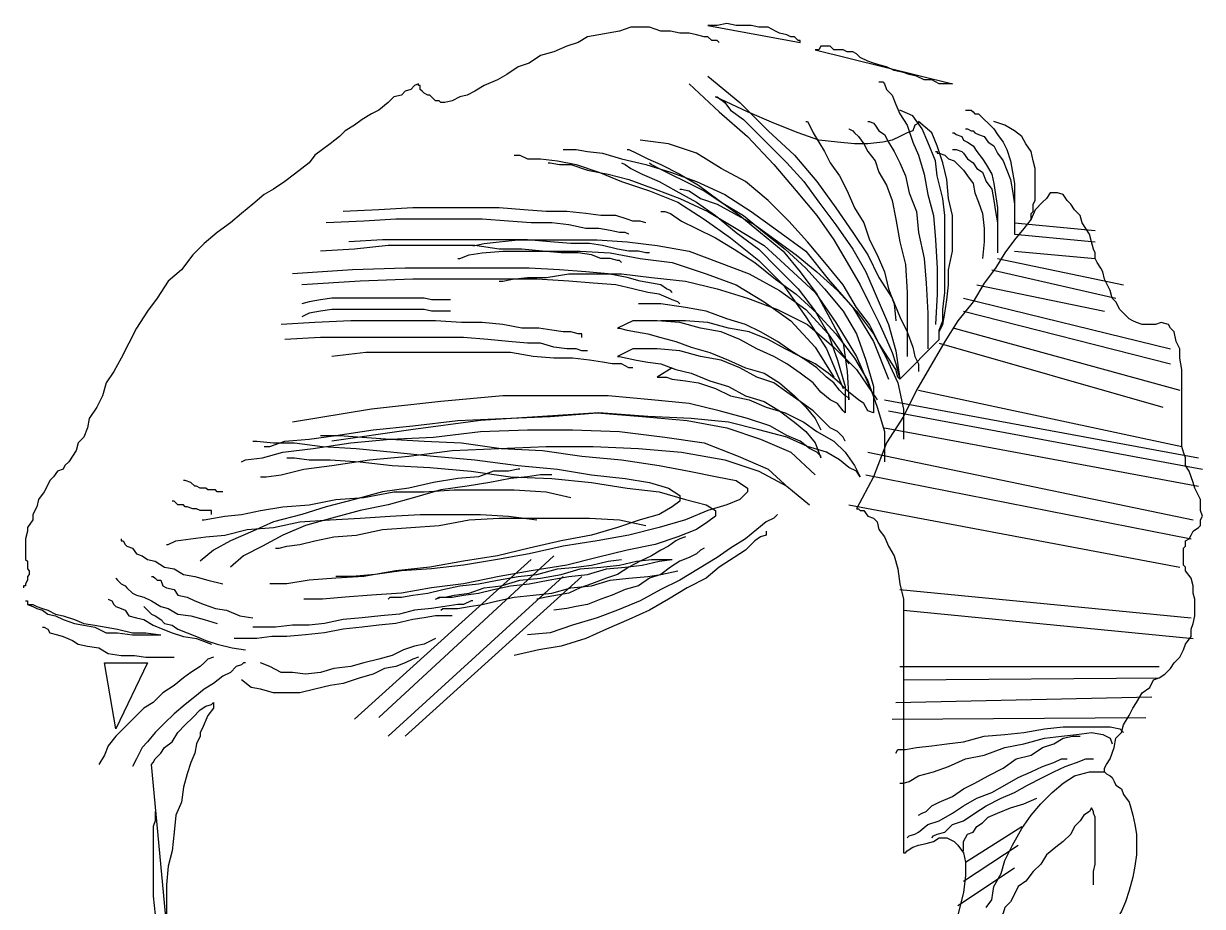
# Model space of a CAD drawing. Extents: x 143.27 to 145.18, y 59.79 to 61.15.
# Drawn here: x 143.8306 to 144.0508, y 60.9902 to 61.155 of the extents above; entities that cross this region are included whole.
import ezdxf

# ---------------------------------------------------------------- set-up
doc = ezdxf.new("R2010")
doc.units = 0
doc.header["$MEASUREMENT"] = 0
doc.layers.get('0').update_dxf_attribs({"linetype": 'CONTINUOUS'})

msp = doc.modelspace()

# ---------------------------------------------------------------- linework, layer by layer
at = {"linetype": 'Continuous'}
for points in [[(143.97562, 61.15148), (143.97562, 61.15148), (143.97562, 61.15183), (143.97528, 61.15183), (143.97457, 61.15253), (143.97387, 61.15253), (143.97316, 61.15288), (143.97177, 61.15323), (143.97106, 61.15358), (143.96965, 61.15429), (143.9679, 61.15429), (143.96649, 61.15463), (143.96544, 61.15463), (143.96368, 61.15463), (143.96193, 61.15499), (143.96017, 61.15463), (143.95842, 61.15463), (143.97562, 61.15148)], [(143.93805, 61.15288), (143.93595, 61.15253), (143.9342, 61.15148), (143.93209, 61.15078), (143.92963, 61.14973), (143.92717, 61.14902), (143.92507, 61.14761), (143.92297, 61.14691), (143.92085, 61.14551), (143.9191, 61.14446), (143.91664, 61.1434), (143.91488, 61.14235), (143.91347, 61.14164), (143.91208, 61.1413), (143.91067, 61.14059), (143.90927, 61.14025), (143.90857, 61.14025)], [(143.96052, 61.15148), (143.96052, 61.15148), (143.96017, 61.15183), (143.95912, 61.15183), (143.95842, 61.15253), (143.95771, 61.15253), (143.95631, 61.15288), (143.95491, 61.15323), (143.95316, 61.15323), (143.9514, 61.15358), (143.94965, 61.15358), (143.94753, 61.15429), (143.94578, 61.15429), (143.94402, 61.15429), (143.94192, 61.15358), (143.93981, 61.15323), (143.93805, 61.15288)], [(144.00406, 61.14376), (144.00335, 61.14376), (144.00335, 61.14376), (144.00266, 61.14376), (144.0016, 61.14376), (144.0009, 61.1441), (144.0002, 61.14446), (143.99879, 61.14446), (143.99738, 61.14515), (143.99599, 61.14551), (143.99494, 61.14586), (143.99318, 61.14622), (143.99177, 61.14691), (143.99036, 61.14727), (143.98931, 61.14761), (143.98826, 61.14797), (143.98685, 61.14866), (143.98615, 61.14937), (143.98546, 61.14973), (143.98439, 61.14973), (143.98369, 61.15007), (143.98264, 61.15007), (143.98193, 61.15007), (143.98124, 61.15078), (143.98088, 61.15078), (143.98018, 61.15078), (143.97949, 61.15078), (143.97913, 61.15007), (143.97878, 61.15007), (143.97878, 61.15007), (143.97843, 61.15007), (143.97843, 61.15007), (143.97843, 61.15007), (144.00406, 61.14376)], [(143.90436, 61.14376), (143.90436, 61.14376), (143.90365, 61.1434), (143.90295, 61.14269), (143.9019, 61.14235), (143.90119, 61.14164), (143.89978, 61.1413), (143.89873, 61.14025), (143.89698, 61.13884), (143.89558, 61.13813), (143.89383, 61.13708), (143.89242, 61.13603), (143.89066, 61.13497), (143.88961, 61.13392), (143.88786, 61.13252), (143.88645, 61.13146), (143.88504, 61.13041)], [(143.90857, 61.14025), (143.90821, 61.14059), (143.90752, 61.14059), (143.90682, 61.1413), (143.90646, 61.14164), (143.90611, 61.14164), (143.90541, 61.142), (143.90541, 61.142), (143.90506, 61.14235), (143.90506, 61.14235), (143.9047, 61.14269), (143.9047, 61.14269), (143.9047, 61.1434), (143.90436, 61.1434), (143.90436, 61.1434), (143.90436, 61.14376), (143.90436, 61.14376)], [(143.95491, 61.14376), (143.96052, 61.13849), (143.9658, 61.13392), (143.9707, 61.12866), (143.97492, 61.12374), (143.97878, 61.11918), (143.98193, 61.11462), (143.98439, 61.1104), (143.98685, 61.10619), (143.98861, 61.10268), (143.99036, 61.09917), (143.99177, 61.09601), (143.99282, 61.09355), (143.99353, 61.09145), (143.99387, 61.09004), (143.99423, 61.08863), (143.99423, 61.08863)], [(143.95842, 61.14515), (143.96439, 61.14025), (143.96965, 61.13497), (143.97457, 61.13041), (143.97878, 61.12549), (143.98229, 61.12059), (143.98546, 61.11601), (143.98826, 61.1118), (143.99036, 61.10759), (143.99282, 61.10373), (143.99423, 61.10022), (143.99563, 61.09742), (143.99669, 61.0946), (143.99704, 61.09284), (143.99774, 61.09145), (143.99774, 61.09038), (143.99774, 61.09004)], [(143.99036, 61.1441), (143.99107, 61.1441), (143.99141, 61.14376), (143.99177, 61.14269), (143.99282, 61.14164), (143.99353, 61.13989), (143.99423, 61.13813), (143.99563, 61.13603), (143.99669, 61.13287), (143.99774, 61.13041), (143.99879, 61.1269), (143.9995, 61.12305), (144.00055, 61.11918), (144.0009, 61.11462), (144.00125, 61.10935), (144.00125, 61.10444), (144.0009, 61.09881)], [(144.0016, 61.09601), (144.0016, 61.09635), (144.0016, 61.09742), (144.0023, 61.09881), (144.00266, 61.10093), (144.003, 61.10339), (144.00335, 61.10619), (144.00335, 61.10899), (144.00406, 61.1125), (144.00406, 61.11567), (144.00406, 61.11918), (144.00335, 61.12234), (144.003, 61.12585), (144.0023, 61.129), (144.00125, 61.13216), (144.0002, 61.13462), (143.99774, 61.13672), (143.99774, 61.13672), (143.99774, 61.13638), (143.99704, 61.13603), (143.99669, 61.13497), (143.99563, 61.13462), (143.99423, 61.13392), (143.99282, 61.13322), (143.99107, 61.13287), (143.98826, 61.13252), (143.9858, 61.13252), (143.98264, 61.13287), (143.97913, 61.13322), (143.97528, 61.13462), (143.9707, 61.13638), (143.9658, 61.13849), (143.95983, 61.1413), (143.96017, 61.1413), (143.96158, 61.14025), (143.96263, 61.13884), (143.96509, 61.13708), (143.96755, 61.13462), (143.97, 61.13216), (143.97316, 61.129), (143.97633, 61.12549), (143.97913, 61.12164), (143.98229, 61.11742), (143.98546, 61.11286), (143.9879, 61.10865), (143.99002, 61.10373), (143.99212, 61.09881), (143.99353, 61.09389), (143.99423, 61.08863), (144.0016, 61.09601)], [(144.0016, 61.09601), (144.0016, 61.09635), (144.0016, 61.09776), (144.0023, 61.09952), (144.0023, 61.10162), (144.00266, 61.10478), (144.00266, 61.10759), (144.00266, 61.11111), (144.00266, 61.11496), (144.00266, 61.11918), (144.0023, 61.12234), (144.00125, 61.12656), (144.0009, 61.12936), (143.9995, 61.13287), (143.99845, 61.13533), (143.99669, 61.13779), (143.99423, 61.13884)], [(144.00651, 61.13884), (144.00687, 61.13884), (144.00756, 61.13884), (144.00792, 61.13849), (144.00827, 61.13813), (144.00897, 61.13813), (144.01002, 61.13708), (144.01073, 61.13638), (144.01178, 61.13533), (144.01248, 61.13428), (144.01353, 61.13287), (144.01424, 61.13146), (144.01494, 61.12936), (144.01529, 61.12725), (144.01565, 61.12515), (144.01565, 61.12234), (144.01565, 61.11952)], [(143.97667, 61.13672), (143.97703, 61.13672), (143.97738, 61.13603), (143.97808, 61.13462), (143.97913, 61.13287), (143.98018, 61.13111), (143.98124, 61.129), (143.983, 61.12656), (143.98439, 61.12374), (143.9858, 61.12059), (143.98756, 61.11777), (143.98861, 61.11462), (143.99002, 61.1118), (143.99141, 61.10865), (143.99212, 61.10549), (143.99318, 61.10268), (143.99353, 61.09952)], [(143.98475, 61.13533), (143.98475, 61.13533), (143.98546, 61.13497), (143.9858, 61.13462), (143.98651, 61.13392), (143.98756, 61.13252), (143.98826, 61.13111), (143.98966, 61.12936), (143.99036, 61.12725), (143.99177, 61.1248), (143.99282, 61.12198), (143.99353, 61.11847), (143.99423, 61.11426), (143.99528, 61.11004), (143.99563, 61.10478), (143.99563, 61.09917), (143.99563, 61.09284)], [(143.98826, 61.13672), (143.98861, 61.13672), (143.98931, 61.13638), (143.98966, 61.13603), (143.99036, 61.13497), (143.99141, 61.13428), (143.99212, 61.13287), (143.99318, 61.13111), (143.99423, 61.129), (143.99528, 61.12656), (143.99599, 61.12339), (143.99738, 61.11988), (143.99774, 61.11601), (143.99879, 61.11111), (143.99915, 61.10654), (143.9995, 61.10093), (143.9995, 61.09425)], [(144.00651, 61.13533), (144.00687, 61.13533), (144.00756, 61.13497), (144.00792, 61.13497), (144.00827, 61.13462), (144.00897, 61.13428), (144.01002, 61.13392), (144.01073, 61.13287), (144.01178, 61.13216), (144.01248, 61.13077), (144.01353, 61.12936), (144.01424, 61.12761), (144.01494, 61.12585), (144.01529, 61.12374), (144.01565, 61.12128), (144.01565, 61.11847), (144.01565, 61.11567)], [(144.0188, 61.11847), (144.0188, 61.11918), (144.0188, 61.11952), (144.01916, 61.11988), (144.01916, 61.12128), (144.0195, 61.12198), (144.0195, 61.12339), (144.0195, 61.12515), (144.0195, 61.12656), (144.0195, 61.12795), (144.01916, 61.12936), (144.0188, 61.13111), (144.01775, 61.13252), (144.01704, 61.13392), (144.01565, 61.13497), (144.01389, 61.13603), (144.01178, 61.13672)], [(143.99423, 61.08863), (143.99387, 61.08899), (143.99353, 61.09038), (143.99212, 61.0925), (143.99036, 61.0953), (143.98861, 61.09881), (143.98615, 61.10198), (143.98369, 61.10619), (143.98054, 61.11004), (143.97703, 61.11426), (143.97352, 61.11813), (143.96965, 61.12198), (143.96544, 61.12549), (143.96088, 61.12795), (143.95631, 61.13077), (143.95104, 61.13252), (143.94578, 61.13322)], [(144.00406, 61.13462), (144.00406, 61.13462), (144.00441, 61.13462), (144.00476, 61.13428), (144.00581, 61.13392), (144.00617, 61.13322), (144.00687, 61.13287), (144.00792, 61.13216), (144.00863, 61.13111), (144.00968, 61.12971), (144.01038, 61.12866), (144.01143, 61.1269), (144.01178, 61.12515), (144.01214, 61.12305), (144.01248, 61.12059), (144.01248, 61.11813), (144.01248, 61.11496)], [(143.88504, 61.13041), (143.88399, 61.129), (143.88258, 61.12795), (143.88119, 61.1269), (143.87943, 61.12549), (143.87732, 61.1241), (143.87556, 61.12305), (143.87346, 61.12128), (143.87135, 61.11952), (143.86925, 61.11777), (143.86679, 61.11601), (143.86433, 61.11391), (143.86223, 61.1118), (143.86012, 61.10899), (143.85766, 61.10689), (143.85556, 61.10373), (143.8538, 61.10127)], [(143.92226, 61.13041), (143.92331, 61.13041), (143.92472, 61.12971), (143.92717, 61.12971), (143.93033, 61.12936), (143.93384, 61.12866), (143.93805, 61.12725), (143.94227, 61.12549), (143.94753, 61.12374), (143.9528, 61.12164), (143.95771, 61.11847), (143.96263, 61.11496), (143.9679, 61.11075), (143.97246, 61.10619), (143.97667, 61.10022), (143.98054, 61.09425), (143.98369, 61.08687)], [(143.93138, 61.13146), (143.93209, 61.13146), (143.93384, 61.13146), (143.93595, 61.13111), (143.93876, 61.13077), (143.94227, 61.12971), (143.94683, 61.12866), (143.9514, 61.12725), (143.95631, 61.12549), (143.96158, 61.12305), (143.96649, 61.11988), (143.97141, 61.11637), (143.97667, 61.1125), (143.98088, 61.10724), (143.98546, 61.10198), (143.98931, 61.09566), (143.99212, 61.08863)], [(143.94332, 61.13146), (143.94368, 61.13146), (143.94507, 61.13077), (143.94719, 61.12971), (143.94965, 61.12866), (143.95316, 61.1269), (143.95666, 61.1248), (143.96052, 61.12198), (143.96439, 61.11918), (143.96824, 61.11601), (143.97246, 61.1125), (143.97562, 61.10865), (143.97878, 61.10444), (143.98124, 61.09986), (143.98369, 61.0953), (143.98439, 61.09004), (143.98475, 61.08477)], [(144.0009, 61.13111), (144.00125, 61.13111), (144.00125, 61.13077), (144.0016, 61.13077), (144.00266, 61.13041), (144.00335, 61.12971), (144.00441, 61.12936), (144.00511, 61.12866), (144.00617, 61.12761), (144.00687, 61.12656), (144.00792, 61.12515), (144.00827, 61.12339), (144.00897, 61.12164), (144.00968, 61.11952), (144.01002, 61.11672), (144.01002, 61.11426), (144.00968, 61.11111)], [(144.00406, 61.13146), (144.00406, 61.13146), (144.00441, 61.13146), (144.00476, 61.13146), (144.00581, 61.13111), (144.00617, 61.13077), (144.00687, 61.12971), (144.00792, 61.129), (144.00863, 61.12795), (144.00968, 61.12725), (144.01038, 61.12549), (144.01143, 61.1241), (144.01178, 61.12198), (144.01214, 61.11988), (144.01248, 61.11777), (144.01248, 61.11496), (144.01248, 61.11216)], [(143.92858, 61.129), (143.92894, 61.129), (143.93069, 61.12866), (143.93279, 61.12866), (143.93595, 61.12761), (143.93981, 61.1269), (143.94368, 61.12585), (143.94858, 61.1241), (143.95316, 61.12234), (143.95842, 61.11988), (143.96368, 61.11672), (143.96895, 61.11355), (143.97352, 61.10935), (143.97843, 61.10478), (143.98229, 61.09917), (143.98615, 61.09284), (143.98931, 61.08548)], [(143.94227, 61.129), (143.94297, 61.12866), (143.94402, 61.12795), (143.94614, 61.1269), (143.94929, 61.12549), (143.95245, 61.12374), (143.95631, 61.12164), (143.95983, 61.11918), (143.96368, 61.11601), (143.9679, 61.11286), (143.97141, 61.10935), (143.97528, 61.10549), (143.97843, 61.10127), (143.98088, 61.09706), (143.98264, 61.09214), (143.98405, 61.08723), (143.98405, 61.08232)], [(143.94753, 61.129), (143.94789, 61.12866), (143.94929, 61.12795), (143.9514, 61.1269), (143.95421, 61.12549), (143.95771, 61.12374), (143.96088, 61.12164), (143.96509, 61.11918), (143.96895, 61.11601), (143.97282, 61.11286), (143.97667, 61.10935), (143.98018, 61.10549), (143.98369, 61.10127), (143.98615, 61.09706), (143.9879, 61.09214), (143.98931, 61.08723), (143.98931, 61.08232)], [(143.95316, 61.1241), (143.9535, 61.1241), (143.95491, 61.12374), (143.95701, 61.12234), (143.96017, 61.12128), (143.96334, 61.11952), (143.96719, 61.11742), (143.97106, 61.11462), (143.97492, 61.1118), (143.97878, 61.10865), (143.98264, 61.10514), (143.98615, 61.10127), (143.98931, 61.09706), (143.99177, 61.0925), (143.99387, 61.08794), (143.99494, 61.08302), (143.99494, 61.0774)], [(144.01038, 60.98998), (144.01143, 60.99139), (144.01178, 60.99385), (144.01319, 60.99629), (144.01389, 60.99875), (144.01529, 61.00157), (144.01704, 61.00472), (144.0188, 61.00718), (144.02057, 61.0093), (144.02267, 61.0114), (144.02477, 61.01315), (144.02688, 61.01456), (144.02968, 61.01526), (144.03249, 61.01526), (144.03249, 61.01526), (144.03249, 61.01596), (144.03285, 61.01666), (144.03355, 61.01772), (144.0339, 61.01877), (144.03426, 61.01982), (144.0346, 61.02158), (144.03565, 61.02263), (144.03601, 61.02404), (144.03706, 61.02579), (144.03777, 61.0272), (144.03846, 61.02825), (144.03952, 61.03001), (144.04092, 61.03106), (144.04162, 61.03247), (144.04267, 61.03281), (144.04374, 61.03352), (144.04479, 61.03457), (144.04549, 61.03562), (144.04654, 61.03668), (144.04725, 61.03808), (144.04759, 61.03914), (144.04864, 61.04053), (144.04864, 61.04194), (144.049, 61.04299), (144.04935, 61.0444), (144.04935, 61.04616), (144.04935, 61.04755), (144.049, 61.04862), (144.049, 61.05001), (144.04864, 61.05142), (144.04759, 61.05283), (144.04759, 61.05283), (144.04759, 61.05318), (144.04759, 61.05318), (144.04759, 61.05352), (144.04725, 61.05388), (144.04725, 61.05459), (144.04725, 61.05493), (144.04725, 61.05528), (144.04725, 61.05564), (144.04725, 61.05669), (144.04725, 61.05703), (144.04759, 61.05739), (144.04759, 61.05844), (144.0483, 61.05879), (144.04864, 61.05949), (144.049, 61.0602), (144.05005, 61.0609), (144.0504, 61.06125), (144.0504, 61.06231), (144.05075, 61.063), (144.0504, 61.06406), (144.0504, 61.06475), (144.0504, 61.06616), (144.05005, 61.06687), (144.04935, 61.06828), (144.049, 61.06933), (144.04864, 61.07038), (144.0483, 61.07143), (144.04759, 61.07248), (144.04759, 61.07389), (144.04725, 61.07494), (144.04689, 61.076), (144.04689, 61.0774), (144.04689, 61.07915), (144.04689, 61.08056), (144.04689, 61.08266), (144.04689, 61.08442), (144.04689, 61.08653), (144.04689, 61.08863), (144.04689, 61.09038), (144.04654, 61.0925), (144.04654, 61.09425), (144.04584, 61.09566), (144.04549, 61.09742), (144.04479, 61.09811), (144.04443, 61.09881), (144.04303, 61.09917), (144.04198, 61.09881), (144.04092, 61.09881), (144.03952, 61.09881), (144.03846, 61.09917), (144.03777, 61.09952), (144.03706, 61.09986), (144.03601, 61.10093), (144.03531, 61.10162), (144.0346, 61.10303), (144.0339, 61.10373), (144.03355, 61.10514), (144.03285, 61.10654), (144.03249, 61.10724), (144.03214, 61.10865), (144.0318, 61.10935), (144.03109, 61.1104), (144.03073, 61.11111), (144.03073, 61.11216), (144.03039, 61.11286), (144.03004, 61.11426), (144.02968, 61.11567), (144.02898, 61.11672), (144.02829, 61.11777), (144.02793, 61.11918), (144.02688, 61.12023), (144.02618, 61.12128), (144.02547, 61.12198), (144.02477, 61.12305), (144.02372, 61.12339), (144.02301, 61.12339), (144.02232, 61.12339), (144.02162, 61.12234), (144.02091, 61.12164), (144.0195, 61.12023), (144.0188, 61.11847), (144.0174, 61.11672), (144.01565, 61.11462), (144.01389, 61.11216), (144.01214, 61.10935), (144.01002, 61.10654), (144.00792, 61.10303), (144.00511, 61.09952), (144.00266, 61.09566), (144.0002, 61.09145), (143.99738, 61.08653), (143.99494, 61.08161), (143.99177, 61.07669), (143.98931, 61.07038), (143.98615, 61.06441)], [(143.94683, 61.11777), (143.94683, 61.11777), (143.94578, 61.11813), (143.94438, 61.11813), (143.94332, 61.11847), (143.94122, 61.11918), (143.93841, 61.11918), (143.93559, 61.11952), (143.93209, 61.11988), (143.92823, 61.11988), (143.92402, 61.12023), (143.91944, 61.12059), (143.91418, 61.12059), (143.90892, 61.12059), (143.90331, 61.12059), (143.89698, 61.12023), (143.8903, 61.11988)], [(143.94965, 61.11988), (143.95035, 61.11988), (143.9514, 61.11952), (143.9535, 61.11813), (143.95631, 61.11672), (143.95983, 61.11496), (143.96334, 61.11286), (143.96719, 61.1104), (143.97106, 61.10724), (143.97492, 61.10444), (143.97878, 61.10093), (143.98229, 61.09706), (143.9858, 61.0925), (143.98826, 61.08828), (143.99002, 61.08337), (143.99141, 61.07881), (143.99141, 61.07318)], [(143.94368, 61.11567), (143.94368, 61.11567), (143.94297, 61.11601), (143.94192, 61.11601), (143.94017, 61.11637), (143.93805, 61.11672), (143.93559, 61.11672), (143.93244, 61.11742), (143.92928, 61.11777), (143.92541, 61.11777), (143.9212, 61.11813), (143.91629, 61.11847), (143.91172, 61.11847), (143.90611, 61.11847), (143.90014, 61.11847), (143.89417, 61.11813), (143.88715, 61.11777)], [(144.01565, 61.11777), (144.03073, 61.11637)], [(144.01565, 61.11567), (144.03073, 61.11426)], [(143.94227, 61.1104), (143.94192, 61.11075), (143.94156, 61.11075), (143.94017, 61.11111), (143.93841, 61.11111), (143.93666, 61.1118), (143.9342, 61.11216), (143.93104, 61.11216), (143.92753, 61.1125), (143.92366, 61.11286), (143.91944, 61.11286), (143.91488, 61.11355), (143.90997, 61.11355), (143.9047, 61.11355), (143.89873, 61.11355), (143.89242, 61.11286), (143.88609, 61.1125)], [(143.94753, 61.11216), (143.94719, 61.11216), (143.94683, 61.11216), (143.94543, 61.1125), (143.94368, 61.1125), (143.94156, 61.11286), (143.93876, 61.11355), (143.9363, 61.11391), (143.93279, 61.11391), (143.92894, 61.11426), (143.92472, 61.11462), (143.92015, 61.11462), (143.91488, 61.11462), (143.90997, 61.11462), (143.90365, 61.11462), (143.89768, 61.11462), (143.89137, 61.11426)], [(143.91454, 61.11355), (143.91488, 61.11355), (143.91664, 61.11391), (143.91944, 61.11426), (143.92297, 61.11462), (143.92717, 61.11462), (143.93209, 61.11462), (143.93771, 61.11462), (143.94332, 61.11426), (143.94894, 61.11355), (143.95491, 61.1125), (143.96052, 61.1104), (143.96614, 61.10829), (143.97177, 61.10514), (143.97667, 61.10162), (143.98088, 61.09706), (143.98475, 61.09145)], [(143.91172, 61.11111), (143.91208, 61.11111), (143.91383, 61.1118), (143.91629, 61.11216), (143.92015, 61.1125), (143.92402, 61.1125), (143.92928, 61.1125), (143.93454, 61.1125), (143.94017, 61.11216), (143.94578, 61.11111), (143.95175, 61.1104), (143.95807, 61.10829), (143.96368, 61.10619), (143.96895, 61.10303), (143.97387, 61.09952), (143.97843, 61.0946), (143.98193, 61.08899)], [(144.01248, 61.11111), (144.03601, 61.10619)], [(144.01565, 61.1125), (144.03073, 61.11111)], [(143.95175, 61.10478), (143.95175, 61.10478), (143.9514, 61.10514), (143.9507, 61.10549), (143.94965, 61.10619), (143.94789, 61.10654), (143.94578, 61.10689), (143.94332, 61.10759), (143.93981, 61.10829), (143.93559, 61.10865), (143.93069, 61.10899), (143.92507, 61.10935), (143.91839, 61.10935), (143.91067, 61.10935), (143.9019, 61.10935), (143.89206, 61.10899), (143.88083, 61.10829)], [(144.01143, 61.10899), (144.0346, 61.10373)], [(143.95316, 61.10268), (143.95316, 61.10268), (143.9528, 61.10303), (143.95175, 61.10339), (143.95104, 61.10373), (143.94929, 61.10444), (143.94719, 61.10478), (143.94438, 61.10549), (143.94122, 61.10619), (143.937, 61.10654), (143.93244, 61.10689), (143.92648, 61.10724), (143.9198, 61.10724), (143.91208, 61.10724), (143.90331, 61.10724), (143.89347, 61.10689), (143.88258, 61.10619)], [(143.91944, 61.10689), (143.92015, 61.10689), (143.9219, 61.10724), (143.92472, 61.10759), (143.92823, 61.10759), (143.93244, 61.10829), (143.937, 61.10829), (143.94227, 61.10829), (143.94789, 61.10759), (143.95421, 61.10689), (143.96017, 61.10549), (143.9658, 61.10373), (143.97141, 61.10162), (143.97703, 61.09881), (143.98193, 61.0946), (143.98615, 61.09038), (143.99002, 61.08477)], [(144.00863, 61.10619), (144.03249, 61.10127)], [(143.91032, 61.10339), (143.90997, 61.10339), (143.90927, 61.10339), (143.90821, 61.10339), (143.90682, 61.10339), (143.90541, 61.10373), (143.90331, 61.10373), (143.90155, 61.10373), (143.89944, 61.10373), (143.89698, 61.10373), (143.89452, 61.10373), (143.89242, 61.10373), (143.8903, 61.10373), (143.8882, 61.10373), (143.88609, 61.10339), (143.88399, 61.10303), (143.88258, 61.10268)], [(143.98475, 61.08477), (143.98475, 61.08512), (143.98405, 61.08548), (143.983, 61.08653), (143.98193, 61.08794), (143.98054, 61.08899), (143.97878, 61.09074), (143.97667, 61.09214), (143.97387, 61.09389), (143.97141, 61.09566), (143.96824, 61.09742), (143.96544, 61.09881), (143.96193, 61.09986), (143.95807, 61.10127), (143.95421, 61.10198), (143.94965, 61.10268), (143.94543, 61.10268)], [(144.00617, 61.10373), (144.04479, 61.09425)], [(143.8538, 61.10127), (143.85169, 61.09811), (143.85029, 61.0953), (143.84888, 61.0925), (143.84747, 61.09004), (143.84608, 61.08794), (143.84537, 61.08548), (143.84432, 61.08337), (143.84291, 61.08127), (143.84257, 61.07951), (143.84186, 61.07776), (143.84081, 61.07669), (143.84046, 61.0753), (143.83975, 61.07425), (143.83906, 61.07318), (143.83835, 61.07248), (143.838, 61.07179)], [(143.93489, 61.09635), (143.93489, 61.09706), (143.9342, 61.09706), (143.93279, 61.09742), (143.93138, 61.09742), (143.92928, 61.09776), (143.92682, 61.09811), (143.92366, 61.09811), (143.92015, 61.09881), (143.91629, 61.09917), (143.91242, 61.09917), (143.90752, 61.09952), (143.9026, 61.09952), (143.89734, 61.09952), (143.89171, 61.09952), (143.88504, 61.09917), (143.87873, 61.09881)], [(143.91032, 61.10127), (143.90997, 61.10127), (143.90927, 61.10127), (143.90821, 61.10127), (143.90682, 61.10127), (143.90541, 61.10162), (143.90331, 61.10162), (143.90155, 61.10162), (143.89944, 61.10162), (143.89698, 61.10162), (143.89452, 61.10162), (143.89242, 61.10162), (143.8903, 61.10162), (143.8882, 61.10162), (143.88609, 61.10127), (143.88399, 61.10093), (143.88258, 61.10022)], [(143.94438, 61.09952), (143.94156, 61.09811)], [(143.98405, 61.08232), (143.98405, 61.08232), (143.98369, 61.08266), (143.98264, 61.08407), (143.98124, 61.08477), (143.97949, 61.08617), (143.97808, 61.08794), (143.97562, 61.08969), (143.97316, 61.09145), (143.9707, 61.09284), (143.96755, 61.09425), (143.96439, 61.09601), (143.96088, 61.09742), (143.95701, 61.09811), (143.95316, 61.09917), (143.94894, 61.09952), (143.94438, 61.09952)], [(143.98931, 61.08232), (143.98931, 61.08232), (143.98826, 61.08266), (143.98756, 61.08407), (143.98651, 61.08477), (143.98475, 61.08617), (143.983, 61.08794), (143.98088, 61.08969), (143.97843, 61.09145), (143.97562, 61.09284), (143.97282, 61.09425), (143.96965, 61.09601), (143.96614, 61.09742), (143.96227, 61.09811), (143.95842, 61.09917), (143.95421, 61.09952), (143.94965, 61.09952)], [(144.00617, 61.10127), (144.04479, 61.09145)], [(143.94156, 61.09811), (143.94192, 61.09811), (143.94332, 61.09776), (143.94507, 61.09742), (143.94719, 61.09706), (143.94965, 61.09635), (143.95245, 61.09566), (143.95526, 61.0946), (143.95876, 61.09355), (143.96227, 61.09214), (143.96544, 61.09074), (143.96895, 61.08969), (143.97177, 61.08794), (143.97457, 61.08548), (143.97667, 61.08337), (143.97843, 61.08127), (143.97949, 61.07915)], [(144.00441, 61.09811), (144.04654, 61.08653)], [(143.93595, 61.09389), (143.93559, 61.09389), (143.93489, 61.09389), (143.93384, 61.09425), (143.93209, 61.09425), (143.92963, 61.0946), (143.92717, 61.0953), (143.92472, 61.0953), (143.9212, 61.09566), (143.91734, 61.09601), (143.91278, 61.09635), (143.90857, 61.09635), (143.90331, 61.09635), (143.89803, 61.09635), (143.89206, 61.09635), (143.88609, 61.09635), (143.87943, 61.09601)], [(144.0016, 61.0953), (144.04338, 61.08337)], [(143.94438, 61.09074), (143.94402, 61.09074), (143.94368, 61.09074), (143.94227, 61.09145), (143.94051, 61.09145), (143.93876, 61.09179), (143.9363, 61.09214), (143.93314, 61.0925), (143.92963, 61.0925), (143.92577, 61.09284), (143.92156, 61.09355), (143.91734, 61.09355), (143.91208, 61.09355), (143.90682, 61.09355), (143.90119, 61.09355), (143.89452, 61.09355), (143.8882, 61.09284)], [(143.94438, 61.09425), (143.94156, 61.09284)], [(143.98405, 61.07705), (143.98405, 61.07705), (143.98369, 61.07776), (143.98264, 61.07881), (143.98124, 61.07951), (143.97949, 61.08127), (143.97808, 61.08266), (143.97562, 61.08442), (143.97316, 61.08617), (143.9707, 61.08794), (143.96755, 61.08899), (143.96439, 61.09074), (143.96088, 61.09214), (143.95701, 61.09284), (143.95316, 61.09389), (143.94894, 61.09425), (143.94438, 61.09425)], [(143.94156, 61.09284), (143.94192, 61.09284), (143.94332, 61.0925), (143.94507, 61.09214), (143.94719, 61.09179), (143.94965, 61.09145), (143.95245, 61.09038), (143.95526, 61.08969), (143.95876, 61.08828), (143.96227, 61.08723), (143.96544, 61.08548), (143.96895, 61.08442), (143.97177, 61.08266), (143.97457, 61.08056), (143.97667, 61.07881), (143.97843, 61.07669), (143.97949, 61.07389)], [(143.95175, 61.09074), (143.94894, 61.08899)], [(143.94894, 61.08899), (143.94929, 61.08899), (143.9507, 61.08899), (143.95175, 61.08863), (143.95421, 61.08828), (143.95666, 61.08794), (143.95983, 61.08687), (143.96263, 61.08548), (143.96614, 61.08477), (143.96931, 61.08337), (143.97282, 61.08232), (143.97633, 61.08056), (143.97878, 61.07881), (143.98193, 61.07705), (143.98405, 61.07494), (143.9858, 61.07248), (143.98685, 61.07038)], [(143.99774, 61.08653), (144.04689, 61.076)], [(143.97949, 61.07389), (143.97949, 61.07425), (143.97878, 61.07494), (143.97738, 61.07564), (143.97562, 61.07705), (143.97316, 61.0781), (143.97, 61.07986), (143.9658, 61.08127), (143.96052, 61.08266), (143.95491, 61.08407), (143.94789, 61.08477), (143.93981, 61.08548), (143.93069, 61.08548), (143.92015, 61.08548), (143.90857, 61.08442), (143.89558, 61.08302), (143.88083, 61.08056)], [(143.99141, 61.08477), (144.05005, 61.07389)], [(143.87556, 61.076), (143.87661, 61.076), (143.87943, 61.07705), (143.88399, 61.0774), (143.88891, 61.0781), (143.89593, 61.07915), (143.90331, 61.07986), (143.91172, 61.08091), (143.92015, 61.08127), (143.92894, 61.08161), (143.93771, 61.08232), (143.94614, 61.08161), (143.95455, 61.08091), (143.96193, 61.07951), (143.96824, 61.0774), (143.97387, 61.07494), (143.97843, 61.07072)], [(143.98685, 61.07038), (143.98685, 61.07038), (143.98615, 61.07143), (143.98475, 61.07213), (143.983, 61.07354), (143.98054, 61.07494), (143.97703, 61.076), (143.97316, 61.07776), (143.9679, 61.07915), (143.96227, 61.08056), (143.95526, 61.08127), (143.94719, 61.08161), (143.93805, 61.08232), (143.92753, 61.08161), (143.91593, 61.08091), (143.90295, 61.07915), (143.8882, 61.07705)], [(143.99212, 61.08266), (144.05075, 61.07179)], [(143.87135, 61.07318), (143.87205, 61.07354), (143.87522, 61.07389), (143.87907, 61.07494), (143.8847, 61.07564), (143.89171, 61.07669), (143.89909, 61.0774), (143.90716, 61.07776), (143.91593, 61.07881), (143.92472, 61.07915), (143.93314, 61.07915), (143.94192, 61.07881), (143.95035, 61.07776), (143.95771, 61.07669), (143.96404, 61.07425), (143.96965, 61.07179), (143.97352, 61.06828)], [(143.88609, 61.0781), (143.8868, 61.0781), (143.88961, 61.0781), (143.89383, 61.07776), (143.89909, 61.0774), (143.90541, 61.07705), (143.91242, 61.07669), (143.9198, 61.07564), (143.92753, 61.0753), (143.93489, 61.07425), (143.94227, 61.07354), (143.94929, 61.07248), (143.95491, 61.07143), (143.96017, 61.07038), (143.96368, 61.06967), (143.9658, 61.06828), (143.9658, 61.06757)], [(143.99141, 61.07951), (144.05005, 61.06862)], [(143.87346, 61.07705), (143.87417, 61.07705), (143.87732, 61.07669), (143.88119, 61.07669), (143.88645, 61.076), (143.89276, 61.07564), (143.89978, 61.07494), (143.90716, 61.07425), (143.91488, 61.07354), (143.92297, 61.07248), (143.93033, 61.07179), (143.93666, 61.07072), (143.94297, 61.07003), (143.94753, 61.06933), (143.95104, 61.06828), (143.95316, 61.06687), (143.95316, 61.06582)], [(143.87486, 61.07038), (143.87592, 61.07038), (143.87873, 61.07072), (143.88294, 61.07179), (143.8882, 61.07248), (143.89522, 61.07354), (143.9026, 61.07425), (143.91067, 61.0753), (143.91944, 61.07564), (143.92823, 61.076), (143.937, 61.076), (143.94543, 61.07564), (143.9535, 61.07494), (143.96158, 61.07354), (143.9679, 61.07143), (143.97316, 61.06862), (143.97738, 61.06511)], [(143.87978, 61.07389), (143.88119, 61.07389), (143.88399, 61.07354), (143.88786, 61.07354), (143.89347, 61.07318), (143.89944, 61.07248), (143.90646, 61.07213), (143.91418, 61.07143), (143.92156, 61.07038), (143.92928, 61.07003), (143.93666, 61.06933), (143.94332, 61.06828), (143.94929, 61.06757), (143.95421, 61.06616), (143.95807, 61.06511), (143.95983, 61.06406), (143.95983, 61.063)], [(143.98826, 61.07494), (144.049, 61.06231)], [(143.838, 61.07179), (143.83695, 61.07143), (143.83624, 61.07038), (143.83554, 61.06967), (143.83485, 61.06828), (143.83449, 61.06757), (143.83344, 61.06616), (143.83309, 61.06475), (143.83239, 61.06336), (143.83239, 61.06231), (143.83134, 61.0609), (143.83134, 61.0602), (143.83098, 61.05879), (143.83098, 61.05739), (143.83098, 61.05669), (143.83098, 61.05564), (143.83098, 61.05493)], [(143.92331, 61.07179), (143.92297, 61.07179), (143.9212, 61.07143), (143.91839, 61.07143), (143.91559, 61.07038), (143.91172, 61.07003), (143.90716, 61.06933), (143.9026, 61.06828), (143.89768, 61.06757), (143.89242, 61.06616), (143.88715, 61.06475), (143.88258, 61.06336), (143.87732, 61.06195), (143.87346, 61.0602), (143.86925, 61.05844), (143.86608, 61.05669), (143.86363, 61.05459)], [(143.86784, 61.06757), (143.86784, 61.06757), (143.86749, 61.06757), (143.86749, 61.06757), (143.86679, 61.06757), (143.86679, 61.06757), (143.86644, 61.06792), (143.86574, 61.06792), (143.86503, 61.06792), (143.86468, 61.06828), (143.86433, 61.06828), (143.86363, 61.06828), (143.86292, 61.06862), (143.86258, 61.06862), (143.86187, 61.06933), (143.86082, 61.06967), (143.86048, 61.06967)], [(143.92928, 61.07072), (143.92894, 61.07072), (143.92717, 61.07072), (143.92472, 61.07038), (143.92156, 61.07003), (143.91769, 61.06933), (143.91347, 61.06862), (143.90857, 61.06792), (143.90365, 61.06651), (143.89873, 61.06511), (143.89347, 61.06406), (143.8882, 61.06265), (143.88329, 61.06125), (143.87907, 61.05949), (143.87522, 61.05739), (143.87171, 61.05564), (143.86925, 61.05352)], [(143.9879, 61.07072), (144.04864, 61.05879)], [(143.86398, 61.06231), (143.86433, 61.06231), (143.86608, 61.06265), (143.8682, 61.063), (143.87135, 61.06336), (143.87486, 61.06406), (143.87907, 61.06475), (143.88399, 61.06511), (143.88891, 61.06616), (143.89417, 61.06651), (143.89978, 61.06757), (143.90541, 61.06757), (143.91103, 61.06792), (143.91734, 61.06792), (143.92226, 61.06792), (143.92823, 61.06757), (143.93279, 61.06651)], [(143.9658, 61.06757), (143.96439, 61.06616), (143.96193, 61.06511), (143.95842, 61.06406), (143.95421, 61.06231), (143.94929, 61.0609), (143.94368, 61.05949), (143.93771, 61.05844), (143.93138, 61.05739), (143.92507, 61.05598), (143.9191, 61.05493), (143.91278, 61.05388), (143.90682, 61.05318), (143.90119, 61.05283), (143.89627, 61.05213), (143.89206, 61.05177), (143.88891, 61.05177)], [(143.86574, 61.06336), (143.86574, 61.06406), (143.86503, 61.06406), (143.86503, 61.06406), (143.86468, 61.06406), (143.86468, 61.06406), (143.86433, 61.06406), (143.86363, 61.06406), (143.86292, 61.06441), (143.86258, 61.06441), (143.86223, 61.06441), (143.86117, 61.06475), (143.86082, 61.06475), (143.86048, 61.06511), (143.85941, 61.06511), (143.85872, 61.06582), (143.85836, 61.06582)], [(143.95316, 61.06582), (143.95175, 61.06475), (143.94929, 61.06336), (143.94578, 61.06231), (143.94156, 61.0609), (143.93666, 61.05949), (143.93104, 61.05844), (143.92507, 61.05703), (143.9191, 61.05564), (143.91278, 61.05459), (143.90646, 61.05352), (143.90014, 61.05283), (143.89417, 61.05177), (143.88891, 61.05142), (143.88399, 61.05106), (143.87978, 61.05037), (143.87661, 61.05037)], [(143.98475, 61.06511), (144.04654, 61.05352)], [(143.98615, 61.06441), (143.98615, 61.06441), (143.98651, 61.06441), (143.98685, 61.06406), (143.98756, 61.06406), (143.98826, 61.063), (143.98931, 61.06265), (143.99002, 61.06195), (143.99036, 61.06055), (143.99141, 61.05915), (143.99212, 61.05739), (143.99318, 61.05564), (143.99387, 61.05318), (143.99423, 61.05037), (143.99494, 61.04755), (143.99494, 61.04404), (143.99494, 61.04019), (143.99494, 61.03632), (143.99494, 61.03247), (143.99494, 61.02825), (143.99494, 61.02509), (143.99494, 61.02087), (143.99494, 61.01807), (143.99494, 61.01491), (143.99494, 61.0121), (143.99494, 61.0093), (143.99494, 61.00718), (143.99494, 61.00508), (143.99494, 61.00333), (143.99494, 61.00192), (143.99494, 61.00121), (143.99494, 61.00016), (143.99494, 61.00016), (143.99528, 61.00016), (143.99563, 61.00051), (143.99669, 61.00121), (143.99774, 61.00157), (143.99915, 61.00192), (144.00055, 61.00226), (144.0016, 61.00297), (144.003, 61.00297), (144.00441, 61.00226), (144.00511, 61.00157), (144.00617, 61.00016), (144.00651, 60.99841), (144.00651, 60.99595), (144.00617, 60.99279), (144.00511, 60.98857)], [(143.85731, 61.05774), (143.85766, 61.05774), (143.85907, 61.05844), (143.86187, 61.05879), (143.86468, 61.05915), (143.8682, 61.05949), (143.87241, 61.06055), (143.87732, 61.0609), (143.88224, 61.06195), (143.88786, 61.06231), (143.89347, 61.06265), (143.89909, 61.063), (143.9047, 61.06336), (143.91032, 61.06336), (143.91593, 61.06336), (143.9212, 61.063), (143.92648, 61.06231)], [(143.87768, 61.05703), (143.87837, 61.05703), (143.87978, 61.05739), (143.88224, 61.05774), (143.88504, 61.05844), (143.88855, 61.05915), (143.89276, 61.05949), (143.89768, 61.06055), (143.90295, 61.0609), (143.90821, 61.06125), (143.91383, 61.06231), (143.91944, 61.06265), (143.92507, 61.06265), (143.93104, 61.06265), (143.9363, 61.06265), (143.94192, 61.06231), (143.94683, 61.06125)], [(143.95983, 61.063), (143.95842, 61.06195), (143.95631, 61.06055), (143.9528, 61.05915), (143.94858, 61.05774), (143.94332, 61.05669), (143.93771, 61.05528), (143.93209, 61.05388), (143.92541, 61.05283), (143.91944, 61.05177), (143.91278, 61.05037), (143.90682, 61.04967), (143.90119, 61.04862), (143.89558, 61.04826), (143.89066, 61.04791), (143.88645, 61.04755), (143.88294, 61.04755)], [(143.97141, 61.06336), (143.97141, 61.06336), (143.9707, 61.06265), (143.96931, 61.06195), (143.96755, 61.06055), (143.96544, 61.05879), (143.96263, 61.05703), (143.96017, 61.05528), (143.95666, 61.05318), (143.95316, 61.05106), (143.94965, 61.04931), (143.94578, 61.04721), (143.94156, 61.04545), (143.93771, 61.04404), (143.93314, 61.04265), (143.92894, 61.04124), (143.92472, 61.04089)], [(143.96931, 61.0602), (143.96931, 61.05949), (143.96824, 61.05915), (143.96719, 61.05844), (143.96544, 61.05669), (143.96334, 61.05528), (143.96052, 61.05352), (143.95807, 61.05142), (143.95455, 61.04967), (143.95104, 61.04755), (143.94753, 61.04545), (143.94368, 61.0437), (143.93946, 61.04194), (143.93559, 61.04019), (143.93104, 61.03878), (143.92682, 61.03808), (143.92226, 61.03703)], [(143.84888, 61.05879), (143.84888, 61.05879), (143.84888, 61.05844), (143.84923, 61.05844), (143.84959, 61.05774), (143.84993, 61.05739), (143.85098, 61.05703), (143.85169, 61.05598), (143.85275, 61.05564), (143.8538, 61.05493), (143.8552, 61.05459), (143.85695, 61.05352), (143.85872, 61.05318), (143.86048, 61.05213), (143.86258, 61.05177), (143.86503, 61.05106), (143.86784, 61.05037)], [(143.95421, 61.05915), (143.95421, 61.05915), (143.95316, 61.05879), (143.95245, 61.05844), (143.95104, 61.05739), (143.94965, 61.05669), (143.94789, 61.05564), (143.94578, 61.05459), (143.94368, 61.05352), (143.94156, 61.05213), (143.93946, 61.05142), (143.93666, 61.05037), (143.93454, 61.04967), (143.93244, 61.04862), (143.93033, 61.04826), (143.92823, 61.04791), (143.92648, 61.04755)], [(143.92963, 61.05564), (143.89698, 61.02545)], [(143.95771, 61.05703), (143.95771, 61.05703), (143.95701, 61.05669), (143.95631, 61.05598), (143.95491, 61.05528), (143.95316, 61.05459), (143.9514, 61.05352), (143.94965, 61.05213), (143.94753, 61.05142), (143.94543, 61.05001), (143.94297, 61.04931), (143.94051, 61.04826), (143.93841, 61.04755), (143.93595, 61.0465), (143.93384, 61.04616), (143.93209, 61.0458), (143.92963, 61.04545)], [(143.83098, 61.05493), (143.83134, 61.05459), (143.83134, 61.05352), (143.83134, 61.05318), (143.83168, 61.05283), (143.83168, 61.05213), (143.83134, 61.05177), (143.83134, 61.05142), (143.83134, 61.05106), (143.83134, 61.05106), (143.83098, 61.05037), (143.83098, 61.05001), (143.83098, 61.05001), (143.83063, 61.05001), (143.83063, 61.05001), (143.83063, 61.04967)], [(143.92541, 61.05493), (143.89242, 61.02509)], [(143.89873, 61.04755), (143.89909, 61.04791), (143.89978, 61.04791), (143.90119, 61.04791), (143.90331, 61.04826), (143.90611, 61.04862), (143.90892, 61.04931), (143.91208, 61.05001), (143.91559, 61.05037), (143.9191, 61.05106), (143.92297, 61.05177), (143.92648, 61.05213), (143.93033, 61.05318), (143.93384, 61.05352), (143.93666, 61.05388), (143.93981, 61.05459), (143.94227, 61.05493)], [(143.90752, 61.04755), (143.90821, 61.04791), (143.90927, 61.04791), (143.91067, 61.04791), (143.91278, 61.04826), (143.91559, 61.04862), (143.91839, 61.04931), (143.92156, 61.05001), (143.92507, 61.05037), (143.92858, 61.05106), (143.93244, 61.05177), (143.93595, 61.05213), (143.93946, 61.05318), (143.94297, 61.05352), (143.94614, 61.05388), (143.94929, 61.05459), (143.95175, 61.05493)], [(143.90752, 61.04755), (143.90857, 61.04791), (143.90927, 61.04791), (143.91103, 61.04826), (143.91383, 61.04862), (143.91664, 61.04967), (143.9198, 61.05001), (143.92331, 61.05106), (143.92717, 61.05142), (143.93104, 61.05213), (143.93454, 61.05318), (143.93841, 61.05352), (143.94192, 61.05388), (143.94507, 61.05459), (143.94789, 61.05493), (143.95035, 61.05493), (143.95175, 61.05493)], [(143.84783, 61.05142), (143.84783, 61.05142), (143.84818, 61.05106), (143.84818, 61.05106), (143.84888, 61.05037), (143.84959, 61.05001), (143.84993, 61.04967), (143.85098, 61.04862), (143.85169, 61.04826), (143.8531, 61.04791), (143.85451, 61.04721), (143.85626, 61.04616), (143.85766, 61.0458), (143.85941, 61.04475), (143.86187, 61.0444), (143.86433, 61.0437), (143.86679, 61.04299)], [(143.85451, 61.05177), (143.85485, 61.05177), (143.85485, 61.05177), (143.8552, 61.05142), (143.85556, 61.05106), (143.85626, 61.05106), (143.85661, 61.05001), (143.85731, 61.04967), (143.85872, 61.04931), (143.85941, 61.04826), (143.86117, 61.04791), (143.86258, 61.04721), (143.86433, 61.0465), (143.86644, 61.0458), (143.86854, 61.04545), (143.871, 61.0444), (143.87346, 61.04404)], [(143.93138, 61.05177), (143.89873, 61.02192)], [(143.93489, 61.05177), (143.9019, 61.02192)], [(143.90857, 61.04545), (143.90892, 61.0458), (143.90997, 61.0458), (143.91172, 61.0458), (143.91383, 61.04616), (143.91629, 61.0465), (143.9191, 61.04721), (143.92226, 61.04791), (143.92577, 61.04826), (143.92928, 61.04862), (143.93279, 61.04967), (143.93666, 61.05001), (143.94017, 61.05106), (143.94368, 61.05142), (143.94719, 61.05177), (143.94965, 61.05213), (143.9528, 61.05283)], [(143.99423, 61.04931), (144.04864, 61.04404)], [(143.83098, 61.04721), (143.83134, 61.04721), (143.83134, 61.0465), (143.83239, 61.04616), (143.83309, 61.0458), (143.83414, 61.04545), (143.83519, 61.04475), (143.8366, 61.0444), (143.838, 61.0437), (143.84011, 61.04299), (143.84186, 61.04265), (143.84396, 61.04229), (143.84608, 61.04124), (143.84818, 61.04124), (143.85098, 61.04089), (143.85344, 61.04089), (143.85626, 61.04089)], [(143.83098, 61.04721), (143.83134, 61.04721), (143.83134, 61.0465), (143.83239, 61.0465), (143.83309, 61.04616), (143.83414, 61.0458), (143.83519, 61.04545), (143.8366, 61.04475), (143.838, 61.0444), (143.84011, 61.0437), (143.84186, 61.04299), (143.84396, 61.04265), (143.84608, 61.04229), (143.84818, 61.04194), (143.85098, 61.04124), (143.85344, 61.04124), (143.85626, 61.04089)], [(143.84642, 61.04755), (143.84642, 61.04755), (143.84642, 61.04755), (143.84713, 61.04721), (143.84747, 61.0465), (143.84783, 61.04616), (143.84888, 61.0458), (143.84959, 61.04545), (143.85029, 61.0444), (143.85169, 61.04404), (143.8531, 61.0437), (143.85485, 61.04265), (143.85661, 61.04194), (143.85836, 61.04124), (143.86048, 61.04053), (143.86292, 61.04019), (143.86574, 61.03914)], [(143.91454, 61.04721), (143.91418, 61.04721), (143.91278, 61.0465), (143.91172, 61.0465), (143.90927, 61.04616), (143.90682, 61.0458), (143.90365, 61.04545), (143.90085, 61.04475), (143.89734, 61.0444), (143.89383, 61.04404), (143.8903, 61.0437), (143.8868, 61.04299), (143.88399, 61.04265), (143.88083, 61.04265), (143.87768, 61.04229), (143.87556, 61.04229), (143.87346, 61.04229)], [(143.8531, 61.04616), (143.8531, 61.04616), (143.85344, 61.0458), (143.85344, 61.0458), (143.8538, 61.04545), (143.85451, 61.04475), (143.8552, 61.0444), (143.85626, 61.0437), (143.85695, 61.04299), (143.85836, 61.04265), (143.85941, 61.04194), (143.86117, 61.04124), (143.86292, 61.04053), (143.86468, 61.03983), (143.86679, 61.03914), (143.86959, 61.03843), (143.87205, 61.03808)], [(143.99494, 61.04545), (144.049, 61.04019)], [(143.83414, 61.04229), (143.83449, 61.04229), (143.83449, 61.04229), (143.83519, 61.04194), (143.83554, 61.04124), (143.83695, 61.04089), (143.838, 61.04053), (143.83975, 61.03983), (143.84081, 61.03914), (143.84257, 61.03878), (143.84467, 61.03843), (143.84642, 61.03737), (143.84888, 61.03703), (143.85134, 61.03703), (143.85344, 61.03668), (143.85626, 61.03668), (143.85872, 61.03668)], [(143.91067, 61.0444), (143.91067, 61.0444), (143.90927, 61.0444), (143.90752, 61.0444), (143.90541, 61.04404), (143.90331, 61.0437), (143.90014, 61.04299), (143.89698, 61.04265), (143.89383, 61.04229), (143.8903, 61.04194), (143.8868, 61.04124), (143.88329, 61.04089), (143.87978, 61.04053), (143.87697, 61.04053), (143.87417, 61.04019), (143.87171, 61.04019), (143.86995, 61.04019)], [(143.90752, 61.04019), (143.90752, 61.04019), (143.90682, 61.03983), (143.90541, 61.03914), (143.90365, 61.03878), (143.90155, 61.03808), (143.89944, 61.03703), (143.89698, 61.03632), (143.89417, 61.03562), (143.89171, 61.03493), (143.88855, 61.03457), (143.88609, 61.03386), (143.88329, 61.03352), (143.88083, 61.03386), (143.87873, 61.03386), (143.87661, 61.03493), (143.87486, 61.03562)], [(143.86608, 61.03668), (143.86608, 61.03668), (143.86503, 61.03632), (143.86433, 61.03562), (143.86363, 61.03493), (143.86187, 61.03386), (143.86048, 61.03281), (143.85872, 61.0314), (143.85661, 61.03001), (143.85485, 61.02825), (143.8531, 61.0272), (143.85134, 61.02545), (143.84959, 61.02368), (143.84783, 61.02192), (143.84642, 61.02017), (143.84572, 61.01841), (143.84467, 61.01666)], [(143.90436, 61.03668), (143.90436, 61.03668), (143.90331, 61.03632), (143.9019, 61.03562), (143.90014, 61.03493), (143.89803, 61.03457), (143.89593, 61.03352), (143.89347, 61.03281), (143.8903, 61.03176), (143.88786, 61.0314), (143.88504, 61.03071), (143.88224, 61.03001), (143.87943, 61.03001), (143.87732, 61.03001), (143.87486, 61.03071), (143.8731, 61.03106), (143.87135, 61.03247)], [(143.84572, 61.03562), (143.8538, 61.03562), (143.84783, 61.02333), (143.84572, 61.03562)], [(143.87205, 61.03562), (143.87171, 61.03562), (143.87135, 61.03527), (143.8703, 61.03493), (143.86925, 61.03386), (143.86784, 61.03317), (143.86608, 61.03176), (143.86433, 61.03071), (143.86258, 61.0293), (143.86082, 61.02789), (143.85872, 61.02614), (143.85695, 61.02438), (143.8552, 61.02263), (143.8538, 61.02087), (143.85275, 61.01982), (143.85169, 61.01772), (143.85098, 61.01631)], [(143.99423, 61.03493), (144.04267, 61.03493)], [(143.99494, 61.03247), (144.04267, 61.03281)], [(143.99353, 61.02825), (144.04128, 61.0293)], [(143.86398, 61.02333), (143.86398, 61.02333), (143.86363, 61.02263), (143.86363, 61.02192), (143.86292, 61.02053), (143.86258, 61.01877), (143.86187, 61.01702), (143.86117, 61.01491), (143.86048, 61.01245), (143.86012, 61.00964), (143.85907, 61.00718), (143.85872, 61.00403), (143.85836, 61.00051), (143.85766, 60.9977), (143.85731, 60.99419), (143.85731, 60.99069), (143.85731, 60.98682), (143.85451, 61.01666), (143.85485, 61.01702), (143.8552, 61.01772), (143.85626, 61.01877), (143.85695, 61.01982), (143.85836, 61.02087), (143.85941, 61.02263), (143.86082, 61.02404), (143.86223, 61.02545), (143.86363, 61.02684), (143.86468, 61.02755), (143.86574, 61.02789), (143.86608, 61.02825), (143.86608, 61.02789), (143.86608, 61.0272), (143.86503, 61.02579), (143.86398, 61.02333)], [(143.99282, 61.02509), (144.04021, 61.02545)], [(143.99353, 61.01877), (143.99387, 61.01948), (143.99528, 61.01948), (143.99738, 61.01982), (144.0002, 61.02017), (144.003, 61.02053), (144.00617, 61.02087), (144.01002, 61.02192), (144.01389, 61.02228), (144.0174, 61.02263), (144.02126, 61.02333), (144.02477, 61.02368), (144.02829, 61.02368), (144.03109, 61.02368), (144.03355, 61.02368), (144.03531, 61.02333), (144.03601, 61.02263)], [(143.99423, 61.01315), (143.99494, 61.01315), (143.99599, 61.01351), (143.99774, 61.01456), (144.00055, 61.01526), (144.00335, 61.01631), (144.00651, 61.01772), (144.01002, 61.01841), (144.01389, 61.01982), (144.0174, 61.02053), (144.02126, 61.02158), (144.02442, 61.02192), (144.02723, 61.02228), (144.03004, 61.02263), (144.03214, 61.02228), (144.03355, 61.02158), (144.0339, 61.02053)], [(143.99774, 61.00718), (143.99845, 61.00754), (143.99915, 61.00789), (144.0002, 61.00894), (144.0016, 61.00964), (144.00406, 61.01069), (144.00617, 61.0121), (144.00827, 61.01315), (144.01073, 61.01456), (144.01353, 61.01596), (144.01599, 61.01772), (144.0188, 61.01841), (144.02091, 61.01982), (144.02301, 61.02053), (144.02477, 61.02158), (144.02652, 61.02192), (144.02793, 61.02192)], [(143.99563, 61.00297), (143.99599, 61.00333), (143.99704, 61.00367), (143.99774, 61.00403), (143.9995, 61.00543), (144.0016, 61.00613), (144.00406, 61.00754), (144.00617, 61.00894), (144.00863, 61.01035), (144.01143, 61.0114), (144.01389, 61.01281), (144.01635, 61.0142), (144.0188, 61.01526), (144.02091, 61.01631), (144.02301, 61.01702), (144.02442, 61.01772), (144.02547, 61.01772)], [(144.0002, 61.00297), (144.00055, 61.00333), (144.00125, 61.00367), (144.00266, 61.00403), (144.00406, 61.00543), (144.00617, 61.00613), (144.00827, 61.00754), (144.01038, 61.00894), (144.01319, 61.01035), (144.01565, 61.0114), (144.01811, 61.01281), (144.02091, 61.0142), (144.02301, 61.01526), (144.02513, 61.01631), (144.02723, 61.01702), (144.02898, 61.01772), (144.03039, 61.01772)], [(144.03249, 61.01526), (144.03249, 61.01526), (144.03285, 61.01491), (144.03355, 61.01456), (144.0339, 61.0142), (144.03426, 61.01351), (144.0346, 61.01281), (144.03565, 61.0121), (144.03601, 61.01105), (144.03706, 61.00964), (144.03741, 61.00859), (144.03777, 61.00718), (144.03811, 61.00543), (144.03846, 61.00367), (144.03846, 61.00192), (144.03846, 60.99982), (144.03811, 60.9977)], [(144.00617, 61.00051), (144.00617, 61.00051), (144.00617, 61.00121), (144.00617, 61.00121), (144.00617, 61.00157), (144.00617, 61.00192), (144.00617, 61.00226), (144.00651, 61.00297), (144.00687, 61.00367), (144.00792, 61.00403), (144.00863, 61.00508), (144.00968, 61.00579), (144.01073, 61.00684), (144.01248, 61.00754), (144.01494, 61.00859), (144.0174, 61.0093), (144.01986, 61.01035)], [(143.8552, 61.00789), (143.8552, 61.00789), (143.8552, 61.00718), (143.8552, 61.00613), (143.85485, 61.00508), (143.85485, 61.00297), (143.85485, 61.00051), (143.85485, 60.99841), (143.85485, 60.9956), (143.85485, 60.99209), (143.8552, 60.98857), (143.85556, 60.98472), (143.85626, 60.98085), (143.85661, 60.97594), (143.85695, 60.97173), (143.85766, 60.96646), (143.85872, 60.96119)], [(144.02863, 61.00718), (144.02793, 61.00613), (144.02688, 61.00508), (144.02618, 61.00367), (144.02477, 61.00226), (144.02337, 61.00121), (144.02162, 60.99982), (144.02057, 60.99806), (144.01916, 60.99665), (144.01775, 60.9949), (144.01635, 60.99385), (144.01565, 60.99244), (144.01494, 60.99103), (144.01389, 60.98998), (144.01353, 60.98893), (144.01319, 60.98823), (144.01353, 60.98752)], [(144.03039, 60.99419), (144.03039, 60.99419), (144.03039, 60.9949), (144.03039, 60.99595), (144.03039, 60.99665), (144.03073, 60.99806), (144.03073, 60.99982), (144.03073, 61.00121), (144.03073, 61.00297), (144.03073, 61.00403), (144.03073, 61.00543), (144.03073, 61.00684), (144.03039, 61.00754), (144.03039, 61.00789), (144.03004, 61.00859), (144.02968, 61.00789), (144.02863, 61.00718)], [(144.00651, 60.99841), (144.01704, 61.00508)], [(144.00617, 60.9949), (144.01635, 61.00157)], [(144.00511, 60.99034), (144.01565, 60.99736)], [(144.03811, 60.9977), (144.03777, 60.9956), (144.03706, 60.99314), (144.03636, 60.99103), (144.03565, 60.98928), (144.0346, 60.98752), (144.0339, 60.98647), (144.03249, 60.98506), (144.0318, 60.98331), (144.03073, 60.98191), (144.03004, 60.98085), (144.02898, 60.97909), (144.02863, 60.97734), (144.02829, 60.97558), (144.02793, 60.97348), (144.02723, 60.97102), (144.02723, 60.96856)]]:
    msp.add_lwpolyline(points, dxfattribs=at)

doc.saveas('drawing.dxf')
